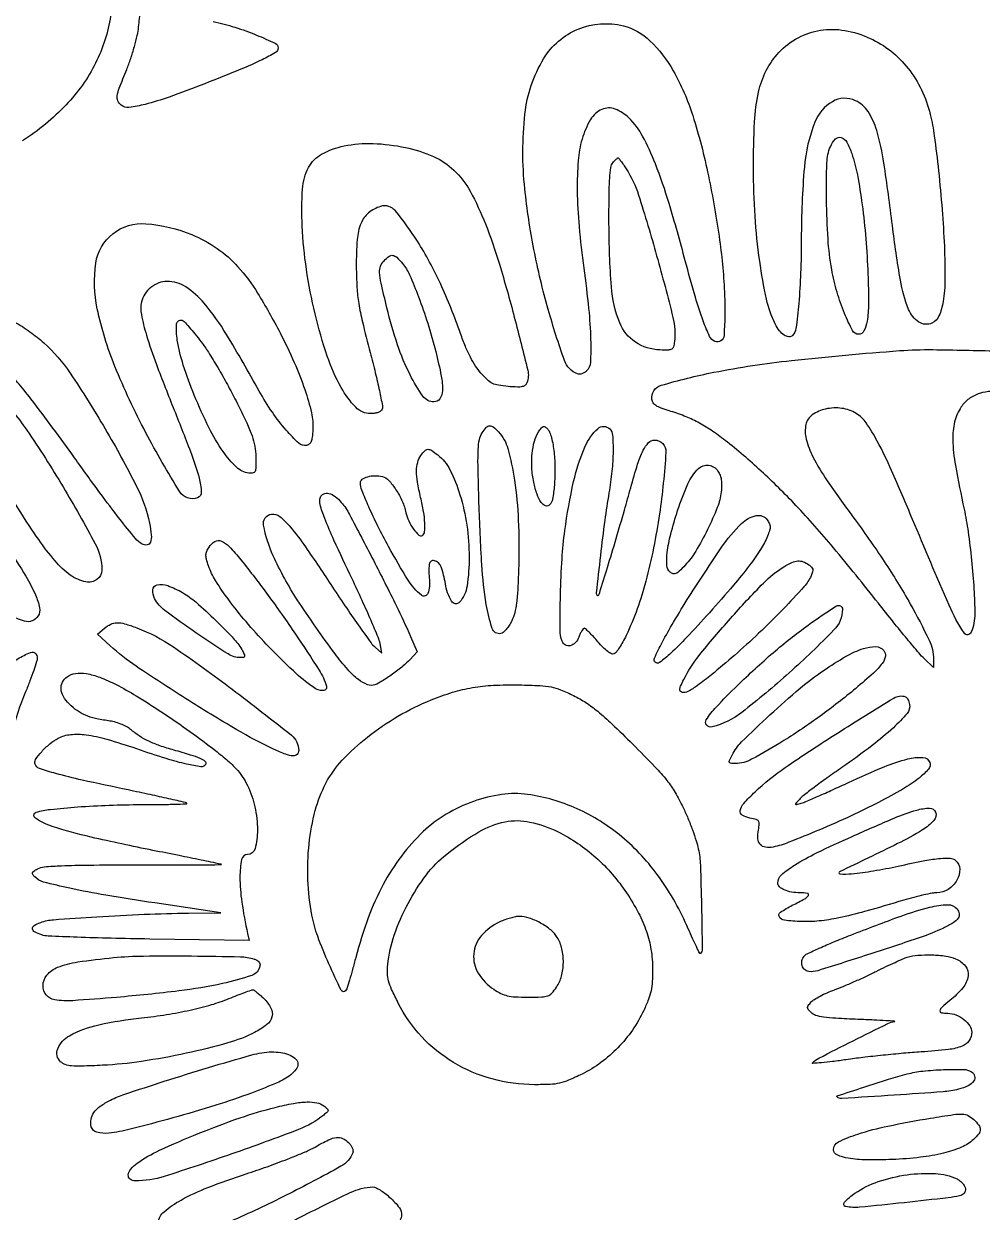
# Model space of a CAD drawing. Header units: inches. Extents: x 164 to 6104, y 4585 to 8790.
# Drawn here: x 5603.02 to 5626.42, y 5372.62 to 5401.63 of the extents above; entities that cross this region are included whole.
import ezdxf

# ---------------------------------------------------------------- set-up
doc = ezdxf.new("R2010")
doc.units = ezdxf.units.IN
doc.header["$LTSCALE"] = 50
doc.header["$MEASUREMENT"] = 0

# ---------------------------------------------------------------- blocks, each defined once
blk = doc.blocks.new('JACZ-COO-GE-001-CAR-LOGO-R00')
at = {"color": 8}
for points in [[(5100.53, 3636.12, -0.079092), (5095.46, 3620.14, -0.075157), (5085.39, 3605.89, -0.056851), (5070.63, 3593.66, -0.023257)], [(5135.47, 3634.27, -0.022055), (5142.86, 3632.3, -0.020643), (5150.22, 3629.66, -0.013066), (5156.54, 3626.89, -0.290768), (5157.57, 3625.27, -0.266397), (5156.67, 3623.71, -0.019199), (5152.11, 3621.27, -0.016121), (5144.82, 3618.01, -0.003915), (5132.57, 3613.12, -0.007034), (5120.44, 3608.57, -0.02361), (5112.33, 3606.09, -0.032738), (5106.8, 3605.06, -0.205766), (5104.1, 3605.85, -0.115491), (5103.02, 3607.29, -0.145111), (5102.8, 3608.94, -0.052434), (5103.52, 3611.6, -0.004826), (5106.04, 3617.95, 0.015782), (5107.41, 3621.64, 0.01254), (5108.66, 3625.71, 0.012731), (5109.63, 3629.54, 0.030794), (5110.1, 3632.42, -0.006678), (5110.74, 3638.1, -0.036631)], [(5067.88, 3532.04, -0.026934), (5073.1, 3528.74, -0.02864), (5077.83, 3524.96, -0.061611), (5086.82, 3514.61, -0.015545), (5098.71, 3495.7, -0.015318), (5109.39, 3476.13, -0.065776), (5113.78, 3463.63, -0.027137), (5114.4, 3459.59, -0.110101), (5114.1, 3457.13, -0.275573), (5112.98, 3456.21, -0.169079), (5111.26, 3456.52, -0.091722), (5108.99, 3458.43, -0.006224), (5103.69, 3465.02, -0.007574), (5096.92, 3473.95, -0.00339), (5088.27, 3485.88, 0.007841), (5073.47, 3505.91, 0.033965), (5063.74, 3517.02, 0.06116)], [(5065.57, 3455.38, -0.008042), (5071.69, 3445.56, -0.031152), (5074.99, 3439.2, -0.052452), (5076.4, 3434.83, -0.194113), (5075.9, 3432.04, -0.33615), (5071.22, 3430.26, -0.091595), (5063.7, 3434.07, -0.051792)], [(5400.31, 3508.41, 0.074919), (5396.2, 3507.73, 0.078532), (5392.63, 3505.92, 0.088432), (5389.97, 3503.15, 0.088424), (5387.73, 3498.08, 0.066736), (5387.09, 3492, 0.037752), (5388.01, 3483.24, 0.008301), (5390.96, 3468.38, -0.018419), (5392.32, 3460.72, -0.009409), (5393.49, 3451.02, -0.009395), (5394.31, 3441.13, -0.015928), (5394.57, 3432.83, -0.094127), (5393.37, 3426.53, -0.607223), (5390.92, 3426.27, -0.043965), (5385.84, 3435.69, -0.002732), (5373.42, 3464.88, 0.004573), (5366.25, 3481.57, 0.018501), (5361.41, 3491.53, 0.02944), (5357.62, 3497.75, 0.104518), (5354.23, 3500.94, 0.10412), (5349.34, 3502.67, 0.087414), (5343.84, 3502.44, 0.099122), (5339.31, 3500.45, 0.187968), (5337.14, 3497.19, 0.117908), (5337.23, 3492.24, 0.054452), (5339.52, 3486.19, 0.032814), (5344.38, 3478.02, 0.008829), (5353.15, 3465.73, -0.013223), (5363.79, 3450.53, -0.017427), (5372.63, 3436.11, -0.016148), (5379.07, 3423.82, -0.113028), (5380.57, 3417.26), (5380.57, 3414.5), (5377.46, 3417.44, -0.027817), (5375.62, 3419.39, -0.002888), (5371.57, 3424.22, -0.003582), (5366.83, 3430.04, -0.002859), (5361.79, 3436.38, 0.007489), (5346.48, 3455.28, 0.014943), (5333.72, 3469.68, 0.018011), (5321.9, 3481.36, 0.01983), (5309.64, 3491.77, 0.018183), (5304.85, 3495.25, 0.026349), (5300.37, 3497.93, 0.027288), (5295.75, 3500.05, 0.021732), (5290.57, 3501.85, -0.016085), (5287.84, 3502.76, -0.055735), (5286.17, 3503.6, -0.092103), (5285.21, 3504.51, -0.120934), (5284.76, 3505.63, -0.372736), (5287.88, 3510.51, -0.023343), (5305.83, 3514.94, -0.021987), (5332.19, 3518.96, -0.008465), (5369.07, 3522.3, -0.021746), (5380.26, 3522.64, -0.003434), (5402.25, 3522.19, -0.003942)], [(5067.39, 3416.53, -0.012371), (5071.63, 3418.94, -0.084979), (5073.9, 3419.7, -0.27146), (5075.07, 3419.24, -0.167526), (5075.57, 3417.79, -0.07519), (5075.38, 3416.51, -0.007438), (5074.41, 3413.54, -0.009249), (5073.13, 3410.02, -0.007212), (5071.61, 3406.24, 0.036168), (5066.83, 3391.97, 0.027491)], [(5116.76, 3225.69, -0.191744), (5118.75, 3229.39, -0.048147), (5124.51, 3233.35, -0.034161), (5133.6, 3237.6, -0.013168), (5146.73, 3242.28, 0.00681), (5153.84, 3244.71, 0.007077), (5160.79, 3247.31, 0.006852), (5166.73, 3249.73, 0.030362), (5170.11, 3251.4, -0.015986), (5174.67, 3253.83, -0.081771), (5177.41, 3254.65, -0.142222), (5179.5, 3254.33, -0.087901), (5181.55, 3252.9, -0.048159), (5182.26, 3252.03, -0.051869), (5182.78, 3251.07, -0.058061), (5183.03, 3250.15, -0.130748), (5182.95, 3249.44, -0.177373), (5178.93, 3244.83, -0.008264), (5160.33, 3235.01, -0.014415), (5141.28, 3226.04, -0.040195)]]:
    blk.add_lwpolyline(points, format="xyb", dxfattribs=at)
for points in [[(5275.01, 3632.79, -0.131855), (5284.08, 3627.73, -0.071006), (5291.98, 3617.52, -0.052492), (5298.63, 3602.25, -0.026043), (5303.96, 3581.78, -0.015311), (5307.76, 3559.84, -0.02533), (5309.46, 3541.12, -0.026466), (5309.27, 3527.44, -0.505165), (5306.19, 3525.47, -0.193136), (5304.38, 3527.15, -0.021942), (5302.17, 3532.42, -0.018007), (5299.52, 3540.47, -0.005426), (5296.08, 3552.88, 0.007614), (5290.57, 3572.41, 0.02123), (5285.92, 3585.86, 0.030113), (5281.55, 3595.27, 0.072592), (5276.97, 3601.41, 0.105769), (5272.22, 3604.49, 0.198935), (5267.72, 3604.36, 0.155692), (5263.84, 3600.89, 0.061198), (5260.96, 3594.23, 0.053578), (5259.63, 3586.93, 0.021524), (5259.33, 3576.78, 0.018645), (5259.95, 3564.48, 0.012214), (5261.54, 3550.38, -0.008442), (5263.2, 3536.6, -0.01891), (5263.89, 3526.07, -0.019149), (5263.8, 3518.33, -0.185774), (5262.5, 3515.38, -0.061263), (5261.78, 3514.82, -0.057829), (5260.94, 3514.44, -0.062215), (5260.1, 3514.28, -0.107628), (5259.41, 3514.39, -0.219765), (5254.98, 3518.93, -0.015518), (5249.47, 3536.25, -0.021336), (5244.6, 3556.66, -0.021447), (5241.5, 3577.38, -0.053719), (5241.53, 3602.79, -0.109219), (5247.9, 3621.61, -0.160166), (5259.63, 3631.67, -0.160942)], [(5359, 3628.54, -0.060907), (5366, 3624.24, -0.057516), (5371.91, 3618.3, -0.055827), (5376.45, 3611, -0.0513), (5379.43, 3602.67, -0.026633), (5380.8, 3595.41, -0.006762), (5382.24, 3583.5, -0.007069), (5383.47, 3570.25, -0.008641), (5384.23, 3557.83, -0.012331), (5384.44, 3546.55, -0.038552), (5383.82, 3538.99, -0.061666), (5382.4, 3534.11, -0.186441), (5380.02, 3531.67, -0.260499), (5375.56, 3532.04, -0.149627), (5372.07, 3536.34, -0.055016), (5369.26, 3546.27, -0.010484), (5366.56, 3564.88, 0.006088), (5363.67, 3586.11, 0.034903), (5361.23, 3597.2, 0.072405), (5358.27, 3603.62, 0.138781), (5354.03, 3607.33, 0.247951), (5346.15, 3606.99, 0.168215), (5340.18, 3600.02, 0.072709), (5336.6, 3584.71, 0.021057), (5335.56, 3560.4, -0.00925), (5335.34, 3548.71, -0.01331), (5334.68, 3538.37, -0.009099), (5333.75, 3529.88, -0.166068), (5332.57, 3527.47, -0.219298), (5331.3, 3527.01, -0.127938), (5329.74, 3527.55, -0.083888), (5328.11, 3529.08, -0.048328), (5326.69, 3531.39, -0.05967), (5323.73, 3539.82, -0.019759), (5321.41, 3552.75, -0.018492), (5319.85, 3568.07, -0.015505), (5319.31, 3584.38, -0.012462), (5319.66, 3600.09, -0.042108), (5321.01, 3610.26, -0.063655), (5323.63, 3617.59, -0.071329), (5327.93, 3623.71, -0.079745), (5334.45, 3628.74, -0.086066), (5342.04, 3631.3, -0.081937), (5350.36, 3631.22, -0.064202)], [(5352.75, 3589.32, -0.033372), (5354.63, 3582.06, -0.013486), (5356.27, 3571.95, -0.012663), (5357.52, 3560.37, -0.011523), (5358.23, 3548.38, -0.008679), (5358.43, 3538.21, -0.039051), (5357.97, 3532.28, -0.082116), (5356.89, 3529, -0.279087), (5355.04, 3527.88, -0.277937), (5352.99, 3529.11, -0.023575), (5350.27, 3534.92, -0.028101), (5347.73, 3542.18, -0.025844), (5345.94, 3549.88, -0.027344), (5344.66, 3560.34, -0.013911), (5344.14, 3573.59, -0.010725), (5344.27, 3586.19, -0.091905), (5345.47, 3591.68, -0.089774), (5347.18, 3594.3, -0.289614), (5349.1, 3594.8, -0.190119), (5351.05, 3593.2, -0.046466)], [(5200.85, 3591.41, -0.050809), (5210.43, 3588.34, -0.087822), (5217.37, 3583.72, -0.077091), (5222.88, 3576.54, -0.03168), (5228.09, 3565.4, -0.019996), (5232.85, 3551.67, -0.009561), (5237.92, 3533.71, -0.004227), (5242.49, 3515.64, -0.15251), (5242.22, 3511.4, -0.126731), (5241.59, 3510.52, -0.125517), (5240.61, 3510.05, -0.060267), (5238.96, 3509.91, -0.010665), (5235.85, 3510.1, -0.019887), (5232.51, 3510.52, -0.073616), (5230.49, 3511.16, -0.07562), (5228.78, 3512.35, -0.021718), (5226.52, 3514.68, -0.038196), (5224.71, 3517.07, -0.024419), (5222.97, 3520.08, -0.021036), (5221.28, 3523.73, -0.013631), (5219.62, 3528.09, 0.023386), (5212.75, 3545.11, 0.032775), (5204.95, 3559.53, 0.033133), (5197.47, 3569.85, 0.302443), (5192.41, 3571.35, 0.099192), (5188.31, 3569.13, 0.124091), (5185.76, 3565.65, 0.077329), (5184.46, 3560.07, 0.020414), (5184.15, 3550.88, 0.012561), (5184.37, 3543.84, 0.025939), (5184.97, 3538.37, 0.019593), (5186.24, 3532.11, 0.004528), (5188.88, 3521.67, -0.00491), (5190.62, 3514.77, -0.007345), (5192, 3508.71, -0.003556), (5193.05, 3503.56, -0.141007), (5192.95, 3502.42, -0.133995), (5192.48, 3501.78, -0.074084), (5191.63, 3501.29, -0.058378), (5190.46, 3500.98, -0.03565), (5189.04, 3500.88, -0.204032), (5183.98, 3503.03, -0.06445), (5179, 3509.77, -0.045943), (5174.29, 3520.41, -0.02177), (5170.13, 3534.82, -0.022725), (5167.19, 3549.96, -0.025501), (5165.77, 3564.72, -0.02612), (5165.86, 3577.29, -0.106437), (5167.9, 3584.61, -0.14834), (5172.37, 3589.14, -0.073737), (5180.02, 3591.94, -0.060168), (5189.87, 3592.76, -0.042986)], [(5275.98, 3584.13, -0.067906), (5280.2, 3575.22, -0.008395), (5286.35, 3554.59, -0.007285), (5291.89, 3533.6, -0.089903), (5292.42, 3525.38, -0.038213), (5292.07, 3523.6, -0.197678), (5291.47, 3522.82, -0.126878), (5290.33, 3522.51, -0.012485), (5287.46, 3522.53, -0.139509), (5279.16, 3525.19, -0.151186), (5273.8, 3531.76, -0.077755), (5270.95, 3544.02, -0.017545), (5270.13, 3565.47, -0.003157), (5270.16, 3575.13, -0.013421), (5270.37, 3580.9, -0.018278), (5270.74, 3584.62, -0.139564), (5271.44, 3586.22, -0.0121), (5271.99, 3586.85, -0.017118), (5272.52, 3587.39, -0.013279), (5272.97, 3587.8, -0.17935), (5273.18, 3587.88, -0.231523), (5273.39, 3587.77, -0.004549), (5274.15, 3586.78, -0.009901), (5275.02, 3585.57, -0.006359)], [(5128.19, 3561.76, -0.05244), (5136.79, 3557.07, -0.058698), (5143.87, 3550.85, -0.045544), (5150.58, 3541.86, -0.017835), (5158.2, 3528.38, -0.015659), (5163.04, 3518.29, -0.022378), (5166.65, 3509.04, -0.025264), (5168.89, 3501.14, -0.071179), (5169.36, 3495.43, -0.01533), (5169.13, 3492.85, -0.06527), (5168.75, 3491.35, -0.12068), (5168.14, 3490.49, -0.131198), (5167.21, 3490.04, -0.237016), (5164.61, 3490.78, -0.028203), (5160.3, 3495.22, -0.029534), (5155.59, 3501.33, -0.022353), (5151.15, 3508.53, 0.0087), (5139.98, 3527.82, 0.03918), (5132.41, 3538.41, 0.073572), (5126.1, 3543.99, 0.145504), (5119.75, 3545.88, 0.095245), (5116.97, 3545.34, 0.074301), (5114.3, 3543.78, 0.074347), (5112.2, 3541.52, 0.095605), (5111.08, 3538.91, 0.102367), (5111.02, 3534.56, 0.025408), (5112.75, 3527.61, 0.017242), (5116.17, 3517.54, 0.004828), (5122.22, 3502.04, -0.004498), (5128.08, 3487.06, -0.025937), (5130.69, 3478.96, -0.053413), (5131.42, 3474.23, -0.323348), (5130.14, 3472.27, -0.360039), (5124.09, 3474.3, -0.016843), (5112.56, 3494.39, -0.025379), (5102.02, 3516.96, -0.045054), (5096.04, 3536.58, -0.086679), (5095.53, 3552.04, -0.193968), (5101.3, 3562.05, -0.1868), (5112.6, 3565.49, -0.080239)], [(5199.86, 3551.94, -0.070417), (5202.27, 3548.09, -0.014333), (5205.34, 3540.63, -0.014726), (5208.44, 3531.61, -0.012811), (5211.17, 3522, -0.013145), (5213.07, 3513.67, -0.058393), (5213.48, 3508.67, -0.140941), (5212.59, 3505.95, -0.248872), (5210.57, 3504.88, -0.242161), (5206.83, 3506.8, -0.039194), (5202.47, 3514.04, -0.034823), (5198.2, 3524.31, -0.02151), (5194.56, 3536.88, -0.004187), (5192.6, 3545.24, -0.040313), (5192.09, 3548.85, -0.103221), (5192.41, 3551.06, -0.109066), (5193.59, 3552.9, -0.040492), (5195.36, 3554.4, -0.196239), (5196.62, 3554.71, -0.15733), (5197.9, 3554.07, -0.02388)], [(5131.35, 3525.32, -0.021405), (5133.83, 3521.75, -0.007976), (5137.02, 3516.54, -0.007886), (5140.32, 3510.74, -0.009455), (5143.23, 3505.18, -0.00538), (5146.88, 3497.69, -0.025595), (5148.7, 3493.28, -0.041971), (5149.6, 3489.85, -0.037887), (5149.95, 3486.18, -0.006761), (5149.98, 3482.48, -0.099388), (5149.71, 3481.21, -0.259025), (5149.03, 3480.69, -0.06664), (5147.6, 3480.66, -0.164419), (5143.46, 3482.59, -0.048999), (5138.86, 3487.96, -0.037555), (5134, 3496.14, -0.018494), (5129.01, 3507.18, -0.019258), (5125.29, 3517.41, -0.037102), (5123.25, 3525.89, -0.060421), (5123.03, 3531.41, -0.481939), (5124.86, 3532.64, -0.128184), (5125.56, 3532.2, -0.007489), (5127.26, 3530.33, -0.010948), (5129.24, 3528, -0.007815)], [(5061.57, 3508.07, -0.041304), (5072.04, 3495.25, -0.01615), (5084.37, 3475.98, -0.012011), (5095.31, 3456.58, -0.121784), (5097.56, 3447.66, -0.244114), (5095.92, 3444.47, -0.205658), (5092.15, 3443.66, -0.108435), (5086.81, 3445.98, -0.062067), (5081.65, 3450.79, -0.021802), (5076.09, 3458.05, -0.01132), (5069.76, 3467.56, -0.011139), (5063.6, 3477.78, -0.014923), (5058.5, 3487.34, -0.006113), (5055.25, 3494.1, -0.027527), (5053.62, 3498.17, -0.04373), (5052.83, 3501.4, -0.037767), (5052.57, 3504.89, -0.028789), (5052.77, 3508.38, -0.07146), (5053.42, 3510.86, -0.11486), (5054.5, 3512.34, -0.180132), (5055.95, 3512.88, -0.168558), (5056.54, 3512.68, -0.00996), (5058.01, 3511.47, -0.014122), (5059.72, 3509.91, -0.009879)], [(5232.56, 3494.66, -0.121916), (5235.72, 3488.97, -0.028918), (5237.97, 3478.26, -0.026451), (5239.28, 3464.67, -0.017958), (5239.4, 3449.13, -0.004869), (5239.1, 3441.27, -0.019495), (5238.68, 3436.47, -0.031808), (5238.04, 3433.12, -0.050332), (5237.02, 3430.38, -0.029835), (5236.15, 3428.82, -0.034219), (5235.12, 3427.46, -0.036559), (5234.11, 3426.44, -0.133645), (5233.3, 3426.05, -0.373931), (5230.42, 3427.75, -0.039395), (5228.38, 3435.96, -0.026163), (5226.86, 3449.45, -0.007412), (5225.9, 3470.56, -0.002154), (5225.58, 3482.86, -0.016349), (5225.64, 3488.65, -0.035472), (5226.04, 3492.08, -0.098989), (5226.94, 3494.31, -0.038316), (5228.37, 3496.18, -0.196364), (5229.52, 3496.73, -0.188074), (5230.77, 3496.33, -0.0348)], [(5251.44, 3487.72, -0.022488), (5251.74, 3482.09, -0.023333), (5251.54, 3476.52, -0.020517), (5250.94, 3471.8, -0.15604), (5249.93, 3469.84, -0.293828), (5248.52, 3469.53, -0.15197), (5247.04, 3470.68, -0.071924), (5245.64, 3473.47, -0.029482), (5244.53, 3477.57, -0.036541), (5243.89, 3482.43, -0.038617), (5243.98, 3487.24, -0.04187), (5244.75, 3491.5, -0.079381), (5246.17, 3494.68, -0.018874), (5247.14, 3496.04, -0.159044), (5247.76, 3496.46, -0.228724), (5248.38, 3496.36, -0.042614), (5249.29, 3495.59, -0.10627), (5249.93, 3494.6, -0.023738), (5250.55, 3492.68, -0.023178), (5251.08, 3490.31, -0.018803)], [(5270.37, 3495.68, -0.180817), (5271.36, 3493.52, -0.020487), (5271.51, 3488.05, -0.022727), (5271.13, 3481.3, -0.016695), (5270.11, 3473.88, 0.009452), (5268.7, 3464.62, 0.004482), (5267.22, 3452.64, 0.000735), (5265.78, 3439.94, 0.227946), (5266.11, 3439, 0.297468), (5266.3, 3438.96, 0.122216), (5266.53, 3439.12, 0.067928), (5266.77, 3439.48, 0.033791), (5266.96, 3439.99, 0.002904), (5269.61, 3448.52, 0.001898), (5272.58, 3458.39, 0.001908), (5275.38, 3468.01, 0.003763), (5277.52, 3475.68, -0.009916), (5279.86, 3483.68, -0.039996), (5281.77, 3488.4, -0.074397), (5283.61, 3491.01, -0.205126), (5285.64, 3491.88, -0.432849), (5289.49, 3487.78, -0.020335), (5287.3, 3466.76, -0.027641), (5282.66, 3443.84, -0.046819), (5275.97, 3425.44, -0.015509), (5274.82, 3423.2, -0.019949), (5273.62, 3421.22, -0.01815), (5272.52, 3419.67, -0.137806), (5271.8, 3419.14, -0.210955), (5270.96, 3419.18, -0.04551), (5269.68, 3419.97, -0.036033), (5268.14, 3421.32, -0.018086), (5266.39, 3423.23, 0.008153), (5264.81, 3425.01, 0.012134), (5263.37, 3426.51, 0.007258), (5262.13, 3427.71, 0.190599), (5261.71, 3427.88, 0.232714), (5261.37, 3427.71, 0.026803), (5260.88, 3427, 0.02785), (5260.36, 3426.03, 0.019187), (5259.88, 3424.88, -0.097258), (5258.67, 3422.93, -0.145556), (5256.95, 3421.92, -0.193155), (5255.31, 3422.14, -0.17296), (5254.18, 3423.46, -0.092576), (5253.47, 3427.32, -0.005498), (5253.63, 3439.24, -0.009156), (5254.16, 3451.49, -0.018585), (5255.11, 3461.09, -0.020836), (5258.1, 3477.77, -0.049134), (5262.04, 3489.76, -0.101241), (5266.29, 3495.75, -0.404379)], [(5211.87, 3486.85, -0.110176), (5216.01, 3481.79, -0.041838), (5219.43, 3473.27, -0.038425), (5221.76, 3462.93, -0.035608), (5222.55, 3452.1, -0.036916), (5221.84, 3442.22, -0.14642), (5219.3, 3436.77, -0.514501), (5216.53, 3437.07, -0.089498), (5214.46, 3443, 0.045169), (5213.01, 3448.77, 0.251089), (5210.73, 3450.85, 0.457022), (5208.98, 3449.63, 0.05752), (5209.03, 3444.39, -0.117923), (5208.51, 3439.74, -0.516796), (5206.29, 3439.12, -0.083451), (5201.82, 3444.21, -0.01331), (5195.1, 3455.7, -0.009889), (5191.51, 3462.55, -0.011849), (5188.42, 3469.15, -0.009497), (5186.05, 3474.81, -0.094577), (5185.57, 3477.33, -0.244678), (5186.2, 3478.53, -0.08288), (5188.03, 3479.41, -0.067058), (5190.51, 3479.77, -0.064653), (5193.03, 3479.48, -0.147323), (5195.2, 3478.18, -0.040717), (5197.66, 3475.01, -0.04032), (5199.79, 3471.07, -0.052667), (5201.04, 3467.18, 0.059912), (5201.98, 3464.38, 0.04551), (5203.64, 3461.59, 0.047186), (5205.43, 3459.55, 0.339492), (5206.65, 3459.43, 0.235149), (5207.4, 3460.64, 0.034942), (5207.47, 3463.6, 0.030932), (5207.04, 3467.57, 0.016735), (5206.05, 3472.38, -0.016826), (5204.98, 3477.58, -0.043778), (5204.66, 3481.39, -0.062009), (5205.04, 3484.3, -0.08972), (5206.13, 3486.66, -0.038676), (5207.45, 3488.27, -0.195073), (5208.5, 3488.74, -0.154451), (5209.73, 3488.4, -0.022028)], [(5307.17, 3481.36, -0.054157), (5307.9, 3479.93, -0.051393), (5308.32, 3478.36, -0.043607), (5308.45, 3476.51, -0.024045), (5308.31, 3474.25, -0.066212), (5306.99, 3468.98, -0.019938), (5303.65, 3461.42, -0.020398), (5299.65, 3454.05, -0.054582), (5296.05, 3449.29, -0.012146), (5294.05, 3447.27, -0.084455), (5292.91, 3446.49, -0.180291), (5291.98, 3446.43, -0.102427), (5290.97, 3446.96, -0.208151), (5289.84, 3449.2, -0.044209), (5289.97, 3453.67, -0.033488), (5291.14, 3459.87, -0.014427), (5293.49, 3467.95, -0.028127), (5296.96, 3476.97, -0.093289), (5300.59, 3482.17, -0.229566), (5304.03, 3483.32, -0.219222)], [(5179.06, 3470.7, -0.053648), (5181.83, 3466.59, -0.002268), (5189.95, 3451.01, -0.004242), (5197.75, 3435.58, -0.013502), (5202.58, 3425.09), (5204.85, 3419.8), (5202.46, 3417.23, -0.035035), (5200.03, 3414.96, -0.01478), (5196.48, 3412.25, -0.013918), (5192.88, 3409.82, -0.054919), (5190.48, 3408.64, -0.181685), (5187.94, 3408.67, -0.072106), (5184.86, 3410.42, -0.047956), (5181.22, 3413.85, -0.019387), (5176.92, 3419.15, -0.016614), (5164.07, 3437.59, -0.037273), (5155.88, 3452.54, -0.059385), (5152.59, 3462.88, -0.428404), (5155.31, 3466.7, -0.209929), (5158.1, 3465.92, -0.047104), (5161.69, 3462.36, -0.023944), (5166.87, 3455.52, -0.004025), (5176.05, 3441.88, 0.003412), (5180.9, 3434.65, 0.00471), (5185.36, 3428.23, 0.003023), (5189.18, 3422.9, 0.056678), (5190.57, 3421.38), (5192.88, 3419.38), (5192.24, 3422.68, 0.050957), (5191.6, 3424.8, 0.003568), (5189.17, 3430.51, 0.005027), (5186.16, 3437.28, 0.003763), (5182.71, 3444.68, -0.003021), (5176.56, 3457.82, -0.015472), (5173.41, 3465.23, -0.024154), (5171.83, 3469.97, -0.161333), (5171.95, 3472.42, -0.201258), (5173.06, 3473.58, -0.163069), (5174.8, 3473.74, -0.103295), (5176.94, 3472.72, -0.055796)], [(5323.96, 3464.73, -0.04265), (5324.71, 3463.43, -0.105401), (5324.96, 3462.37, -0.083801), (5324.78, 3461.15, -0.020458), (5324.08, 3459.24, -0.042452), (5321.7, 3454.68, -0.020831), (5317.97, 3449.31, -0.014874), (5312.47, 3442.48, -0.005449), (5304.3, 3433.16, -0.005789), (5296.52, 3424.67, -0.019488), (5291.16, 3419.38, -0.02243), (5287.34, 3416.19, -0.375063), (5285.82, 3416.3, -0.316408), (5285.58, 3417.66, -0.009667), (5288.25, 3423.05, -0.014405), (5292.09, 3429.94, -0.006677), (5297.44, 3438.68, -0.009233), (5308.31, 3455.2, -0.048555), (5315.27, 3463.51, -0.138728), (5320.17, 3466.19, -0.305186)], [(5144.9, 3451.13, -0.011097), (5154.15, 3439.06, -0.009171), (5163.48, 3425.82, -0.006855), (5171.48, 3413.66, -0.068269), (5174.02, 3408.13, -0.515297), (5172.88, 3406.65, -0.144493), (5169.56, 3407.77, -0.03682), (5162.75, 3413.33, -0.011984), (5153.54, 3422.48, -0.013956), (5146.63, 3430.11, -0.018062), (5140.75, 3437.49, -0.019767), (5136.27, 3444.08, -0.056429), (5133.89, 3449.08, -0.016783), (5133.17, 3451.4, -0.072805), (5133, 3452.83, -0.096472), (5133.27, 3454.05, -0.042349), (5134.06, 3455.5, -0.120394), (5136.07, 3457.38, -0.22744), (5138.24, 3457.52, -0.108189), (5140.94, 3455.68, -0.020088)], [(5338.09, 3449.49, -0.045672), (5339.03, 3448.66, -0.137756), (5339.43, 3447.91, -0.125144), (5339.39, 3447.01, -0.03472), (5338.9, 3445.69, -0.077084), (5336.46, 3441.99, -0.008088), (5329.35, 3434.38, -0.010564), (5321.05, 3426.14, -0.01216), (5312.79, 3418.64, -0.004435), (5305.01, 3412.05, -0.019332), (5300.23, 3408.37, -0.029374), (5296.98, 3406.34, -0.179737), (5295.06, 3406.06, -0.15259), (5294.4, 3406.43, -0.220688), (5294.19, 3407.05, -0.076752), (5294.5, 3408.17, -0.009821), (5295.56, 3410.42, -0.054212), (5300.78, 3418.56, -0.012175), (5311.43, 3431.17, -0.011683), (5322.65, 3443.21, -0.062652), (5329.65, 3448.78, -0.029204), (5332.37, 3450.23, -0.087072), (5334.4, 3450.77, -0.111737), (5336.19, 3450.51, -0.067488)], [(5125.07, 3439.98, -0.049468), (5129.66, 3436.69, -0.012856), (5136.33, 3430.52, -0.011908), (5142.64, 3424.07, -0.066016), (5145.45, 3420.13, -0.017283), (5146.07, 3418.85, -0.176835), (5146.11, 3418.27, -0.286464), (5145.76, 3417.96, -0.043244), (5144.8, 3417.88, -0.142116), (5140.52, 3419.12, -0.009131), (5129.56, 3426.35, -0.010478), (5118.99, 3433.93, -0.109506), (5115.53, 3437.95, -0.145307), (5114.91, 3440.98, -0.330254), (5116.37, 3442.63, -0.142008), (5119.99, 3442.36, -0.042006)], [(5349.57, 3434.33, -0.196945), (5346.68, 3427.28, -0.014814), (5331.44, 3412.7, -0.018858), (5315.34, 3399.24, -0.103465), (5305.2, 3394.32, -0.284272), (5303.38, 3394.9, -0.325461), (5303.23, 3396.69, -0.052576), (5306.58, 3401.04, -0.009316), (5313.81, 3408.38, -0.015808), (5326.01, 3419.56, -0.020667), (5337.87, 3428.94, -0.01843), (5347.57, 3435.45, -0.587551)], [(5109.44, 3428.02, -0.058799), (5121.96, 3421.49, -0.012516), (5141.94, 3407.13, -0.006456), (5162.06, 3391.48, -0.228051), (5164.57, 3386.27, -0.20237), (5164, 3384.93, -0.210487), (5162.66, 3384.43, -0.079063), (5160.16, 3384.98, -0.016091), (5155.99, 3386.77, -0.023369), (5143.46, 3393.36, -0.008137), (5126.04, 3403.98, -0.007424), (5109.29, 3414.92, -0.036468), (5100.42, 3421.9), (5096.07, 3425.86), (5098.43, 3427.87, -0.06512), (5100.59, 3429.27, -0.108226), (5102.7, 3429.76, -0.075172), (5105.34, 3429.4, -0.01919)], [(5363.63, 3420.3, -0.22101), (5364.16, 3418.32, -0.115566), (5363.12, 3415.93, -0.050117), (5360.12, 3412.63, -0.009898), (5354.07, 3407.39, -0.016224), (5341.96, 3397.97, -0.017738), (5329.61, 3389.65, -0.015038), (5318.67, 3383.28, -0.124987), (5313.15, 3381.88, -0.01857), (5311.5, 3381.94, -0.286549), (5311.07, 3382.26, -0.207048), (5311.08, 3382.88, -0.010209), (5312, 3384.75, -0.079219), (5315.27, 3389.19, -0.007794), (5324.91, 3398.38, -0.010645), (5335.14, 3407.43, -0.026731), (5343.06, 3413.46, -0.018073), (5350.83, 3418.34, -0.050856), (5356.67, 3420.96, -0.084913), (5360.91, 3421.61, -0.218475)], [(5102.44, 3408.7, -0.020692), (5109.3, 3404.87, -0.008838), (5118.17, 3399.2, -0.008625), (5127.57, 3392.72, -0.010114), (5136.24, 3386.25, -0.011662), (5140.48, 3382.79, -0.03054), (5143.31, 3380.05, -0.038765), (5145.37, 3377.42, -0.032702), (5147.13, 3374.34, -0.06036), (5149.64, 3367.11, -0.053394), (5150.5, 3359.17, -0.063297), (5149.7, 3352.86, -0.342088), (5147.14, 3350.88, 0.359776), (5145.13, 3349.22, 0.047366), (5144.57, 3343.29, 0.036109), (5145.19, 3334.72, 0.018112), (5147.14, 3324.03), (5147.66, 3321.68), (5113.86, 3322.14, -0.002475), (5100.7, 3322.39, -0.003636), (5089.13, 3322.75, -0.001743), (5079.31, 3323.16, -0.066208), (5077.13, 3323.55, -0.042352), (5074.7, 3324.56, -0.257326), (5073.97, 3325.66, -0.287632), (5074.53, 3326.76, -0.049214), (5076.77, 3327.81, -0.065857), (5081.13, 3328.72, -0.003202), (5095.92, 3329.74, -0.005691), (5112.01, 3330.56, -0.00695), (5127.07, 3330.95), (5138.07, 3331.08), (5115.57, 3334.42, -0.004872), (5098.93, 3337.05, -0.011729), (5086.69, 3339.4, -0.010775), (5077.76, 3341.54, -0.132969), (5074.75, 3343.27, -0.049053), (5074.08, 3344.09, -0.234165), (5074, 3344.67, -0.160547), (5074.43, 3345.23, -0.021422), (5075.7, 3346.03, -0.109344), (5077.98, 3346.73, -0.010226), (5083.86, 3347.1, -0.008438), (5092.9, 3347.31, -0.001915), (5108.25, 3347.37, 0.000501), (5119.81, 3347.38, 0.000843), (5129.51, 3347.41, 0.000043), (5138.22, 3347.45, 0.682684), (5138.25, 3347.52, 0.135148), (5138.08, 3347.61, 0.000051), (5131.33, 3348.99, 0.000809), (5123.84, 3350.52, 0.000491), (5114.96, 3352.31, -0.006408), (5093.9, 3356.81, -0.023084), (5080.66, 3360.46, -0.06881), (5074.97, 3363.23, -0.630806), (5075.26, 3365.27, -0.048619), (5080.05, 3366.25, -0.008282), (5089.33, 3367.08, -0.009144), (5100.1, 3367.67, -0.008911), (5110.99, 3367.87, 0.00272), (5117.06, 3367.91, 0.004741), (5122.09, 3368.01, 0.001278), (5126.37, 3368.15, 0.655428), (5126.44, 3368.34, 0.140944), (5126.01, 3368.58, 0.000531), (5120.4, 3369.86, 0.002692), (5114.02, 3371.27, 0.001682), (5106.53, 3372.86, -0.002782), (5090.87, 3376.22, -0.013066), (5081.94, 3378.43, -0.015669), (5076.32, 3380.17, -0.221687), (5074.85, 3381.6, -0.243643), (5075.03, 3383.19, -0.034853), (5077.11, 3385.88, -0.037815), (5079.89, 3388.55, -0.05237), (5082.77, 3390.47, -0.096557), (5086.98, 3391.72, -0.057233), (5092.22, 3391.62, -0.037792), (5099.26, 3390.14, -0.012469), (5109.32, 3386.93, 0.007223), (5119.37, 3383.62, 0.021226), (5126.41, 3381.73, 0.023948), (5131.3, 3380.88, 0.293226), (5132.94, 3381.67, 0.389502), (5132.77, 3382.54, 0.05676), (5131.06, 3383.54, 0.028806), (5127.79, 3384.74, 0.006443), (5122.08, 3386.41, -0.01575), (5117.34, 3387.89, -0.027869), (5113.55, 3389.44, -0.0318), (5110.33, 3391.24, -0.030732), (5107.32, 3393.46, 0.052112), (5105.9, 3394.41, 0.028638), (5103.99, 3395.28, 0.027639), (5101.88, 3395.98, 0.032387), (5099.82, 3396.39, -0.022889), (5095.37, 3397.19, -0.045359), (5091.97, 3398.3, -0.052218), (5089.14, 3399.88, -0.042843), (5086.49, 3402.11, -0.062653), (5084.48, 3404.7, -0.116165), (5083.69, 3407.23, -0.141531), (5084.17, 3409.5, -0.114517), (5085.82, 3411.39, -0.126183), (5088.62, 3412.49, -0.070842), (5092.29, 3412.42, -0.052057), (5096.87, 3411.18, -0.025016)], [(5258.09, 3404.95, -0.030829), (5262.25, 3402.58, -0.026824), (5266.29, 3399.61, -0.018427), (5271.15, 3395.31, -0.005594), (5278.19, 3388.45, -0.004972), (5285.76, 3380.76, -0.023868), (5289.82, 3376.13, -0.035523), (5292.61, 3372.05, -0.021617), (5295.35, 3366.88, -0.012229), (5296.98, 3363.22, -0.010186), (5298.54, 3359.26, -0.01032), (5299.81, 3355.57, -0.027341), (5300.52, 3352.88, -0.041596), (5301.21, 3347.22, -0.004125), (5301.6, 3333.56, -0.001284), (5301.86, 3318.73, -0.202899), (5301.25, 3317.23, -0.510832), (5301.04, 3317.26, -0.002571), (5299.9, 3319.55, -0.00773), (5298.6, 3322.3, -0.004508), (5297.12, 3325.63, 0.05291), (5287.26, 3343.12, 0.063922), (5274.46, 3356.94, 0.067832), (5259.3, 3366.46, 0.07219), (5242.45, 3371.33, 0.06968), (5233.61, 3371.31, 0.050271), (5224.02, 3368.94, 0.048767), (5214.77, 3364.59, 0.054876), (5206.94, 3358.68, 0.041722), (5199.48, 3350.36, 0.038824), (5193.3, 3340.73, 0.035174), (5188.21, 3329.37, 0.024057), (5183.98, 3315.88, -0.004261), (5182.87, 3311.79, -0.0062), (5181.82, 3308.21, -0.003311), (5180.88, 3305.21, -0.100549), (5180.5, 3304.52, -0.538424), (5179.02, 3304.71, -0.008807), (5174.83, 3313.69, -0.016707), (5171.02, 3323.08, -0.041535), (5169.05, 3330.22, -0.037057), (5167.69, 3342.29, -0.036064), (5168.1, 3354.54, -0.037935), (5170.19, 3365.89, -0.057749), (5173.83, 3375.2, -0.066233), (5179.38, 3382.97, -0.037254), (5187.93, 3390.82, -0.035038), (5198.34, 3397.93, -0.035654), (5209.59, 3403.47, -0.022262), (5216.94, 3406.08, -0.031953), (5223.67, 3407.68, -0.030125), (5230.85, 3408.47, -0.017028), (5239.59, 3408.6, -0.00673), (5246.67, 3408.37, -0.037203), (5250.45, 3407.91, -0.048775), (5253.66, 3406.94, -0.016771)], [(5372.4, 3401.94, -0.215404), (5371.54, 3398.91, -0.029424), (5366.89, 3394.04, -0.025149), (5359.66, 3387.96, -0.010573), (5349.37, 3380.49, 0.003833), (5344.39, 3376.98, 0.005015), (5339.9, 3373.69, 0.003741), (5336.19, 3370.87, 0.046222), (5334.9, 3369.66, 0.004128), (5333.67, 3368.26, 0.305849), (5333.64, 3367.98, 0.355126), (5333.88, 3367.87, 0.004827), (5335.57, 3368.35, 0.029216), (5337.16, 3368.93, 0.002297), (5341.3, 3370.73, 0.003119), (5346.22, 3372.93, 0.002382), (5351.57, 3375.39, -0.010483), (5363.78, 3380.78, -0.038447), (5371.81, 3383.42, -0.0718), (5376.89, 3383.92, -0.298014), (5379.28, 3382.2, -0.27881), (5378.88, 3379.98, -0.046972), (5375.61, 3376.9, -0.033324), (5370.07, 3373.15, -0.012506), (5361.84, 3368.62, -0.011778), (5352.5, 3364.04, -0.007785), (5341.56, 3359.21, -0.006544), (5331.34, 3355.05, -0.041581), (5325.98, 3353.44, -0.086161), (5323.37, 3353.35, -0.183112), (5321.62, 3354.3, -0.161349), (5320.81, 3356.28, -0.064103), (5320.98, 3359.25, 0.02204), (5321.28, 3361.35, 0.180885), (5321.03, 3362.26, 0.173487), (5320.24, 3362.82, 0.019937), (5318.09, 3363.31, -0.090855), (5315.46, 3364.32, -0.313319), (5314.76, 3365.9, -0.137506), (5315.96, 3368.28, -0.019622), (5319.82, 3372.21, -0.037898), (5330.04, 3380.45, -0.00955), (5347.9, 3392.23, -0.003747), (5366.99, 3404.12, -0.220235), (5370.96, 3404.59, -0.137333), (5371.41, 3404.29, -0.052151), (5371.84, 3403.66, -0.046623), (5372.19, 3402.84, -0.041799)], [(5381.23, 3365.33, -0.285674), (5380.68, 3362.49, -0.067109), (5376.78, 3359.27, -0.025001), (5368.34, 3354.59, -0.002806), (5348.57, 3345.03, 0.772444), (5348.71, 3344.3, 0.040498), (5352.69, 3344.36, 0.01751), (5360.12, 3345.34, 0.011584), (5368.57, 3346.96, -0.004917), (5377.64, 3348.82, -0.023535), (5382.87, 3349.59, -0.041367), (5386.17, 3349.64, -0.157789), (5388.06, 3348.89, -0.219034), (5389.47, 3345.95, -0.135237), (5388.49, 3342.18, -0.11631), (5385.53, 3339.03, -0.147432), (5381.73, 3337.88, 0.045877), (5380.09, 3337.73, 0.009086), (5377.2, 3337.14, 0.009553), (5373.85, 3336.32, 0.008754), (5370.43, 3335.36, -0.004996), (5357.11, 3331.48, -0.016903), (5348.31, 3329.34, -0.0254), (5341.62, 3328.29, -0.035432), (5335.57, 3328.09, -0.018703), (5329.82, 3328.53, -0.242578), (5328.09, 3329.68, -0.389615), (5328.47, 3331.26, -0.030954), (5332.51, 3333.62, 0.008406), (5336.75, 3335.85, 0.127186), (5337.96, 3336.98, 0.536049), (5337.65, 3337.67, 0.041663), (5335.2, 3337.88, -0.040568), (5332.24, 3338.12, -0.062862), (5329.78, 3338.85, -0.0844), (5328.13, 3339.93, -0.208101), (5327.57, 3341.23, -0.215138), (5328.8, 3343.96, -0.040953), (5333.28, 3347.3, -0.027185), (5340.78, 3351.45, -0.007749), (5352.86, 3357.06, -0.004866), (5367.17, 3363.28, -0.029211), (5374.82, 3366, -0.066293), (5379.23, 3366.68, -0.315667)], [(5252.83, 3358.58, -0.034565), (5259.48, 3354.7, -0.032453), (5265.68, 3349.85, -0.032079), (5271.26, 3344.19, -0.031945), (5276.09, 3337.85, -0.02454), (5280.19, 3330.98, -0.039814), (5282.89, 3324.74, -0.043369), (5284.42, 3318.56, -0.037209), (5284.97, 3311.88, -0.015612), (5284.86, 3307.63, -0.039121), (5284.45, 3304.56, -0.040076), (5283.57, 3301.64, -0.017101), (5281.96, 3297.88, -0.041269), (5278.09, 3291.17, -0.041287), (5273.18, 3285.19, -0.041663), (5267.4, 3280.14, -0.043775), (5260.95, 3276.22, -0.012972), (5256.37, 3274.1, -0.046753), (5253.32, 3273.11, -0.045198), (5250.08, 3272.69, -0.011567), (5244.79, 3272.6, -0.064149), (5230.35, 3274.56, -0.069302), (5217.28, 3280.11, -0.070588), (5206.41, 3288.91, -0.070566), (5198.42, 3300.38, -0.009438), (5196.18, 3305.03, -0.041568), (5195.15, 3307.89, -0.058482), (5194.78, 3310.38, -0.032163), (5194.89, 3313.47, -0.058349), (5197.08, 3323.5, -0.039421), (5201.76, 3334.23, -0.039672), (5208, 3344, -0.063534), (5214.91, 3351.05, -0.032539), (5225.87, 3358.62, -0.085894), (5234.75, 3362.03, -0.103168), (5243.24, 3361.95, -0.061311)], [(5388.56, 3332.39, -0.135824), (5389.29, 3330.76, -0.195798), (5388.93, 3329.23, -0.102391), (5387.25, 3327.68, -0.024782), (5383.91, 3325.89, -0.028718), (5376.01, 3322.68, -0.003992), (5359.21, 3317.11, -0.001574), (5341.2, 3311.37, -0.111319), (5338.08, 3311.1, -0.149715), (5336.67, 3311.76, -0.139913), (5335.83, 3313.1, -0.128174), (5335.78, 3314.79, -0.116887), (5336.55, 3316.36, -0.109895), (5337.52, 3317.11, -0.004245), (5341.68, 3319.03, -0.007401), (5346.68, 3321.19, -0.005135), (5352.39, 3323.49, -0.005462), (5369.52, 3329.98, -0.027517), (5379.31, 3332.97, -0.051596), (5385.38, 3333.82, -0.232328)], [(5232.99, 3327.98, 0.107563), (5226.77, 3323.34, 0.157527), (5224.11, 3317.11, 0.159742), (5225.61, 3310.56, 0.111235), (5230.9, 3305.04, 0.031825), (5233.36, 3303.63, 0.057852), (5235.54, 3302.85, 0.044499), (5238.2, 3302.48, 0.012168), (5242.44, 3302.38, 0.007569), (5247.3, 3302.45, 0.075808), (5249.29, 3302.82, 0.126657), (5250.66, 3303.72, 0.0347), (5252.27, 3305.78, 0.084702), (5253.98, 3309.54, 0.060284), (5254.61, 3314.14, 0.059969), (5254.13, 3318.78, 0.081242), (5252.55, 3322.69, 0.085106), (5250.33, 3325.23, 0.045072), (5246.84, 3327.58, 0.044973), (5242.98, 3329.28, 0.081113), (5239.57, 3329.83, 0.050501), (5238.33, 3329.71, 0.018163), (5236.61, 3329.29, 0.017802), (5234.74, 3328.69, 0.020165)], [(5149.37, 3315.34, -0.057181), (5150.28, 3314.94, -0.082891), (5150.95, 3314.37, -0.099215), (5151.32, 3313.71, -0.123778), (5151.37, 3313, -0.271247), (5148.6, 3309.79, -0.028338), (5138.65, 3307.01, -0.023884), (5123.82, 3304.5, -0.008653), (5102.57, 3302.3, -0.005299), (5087.66, 3301.17, -0.055288), (5081.54, 3301.46, -0.184106), (5078.7, 3303.08, -0.173243), (5077.57, 3306.24, -0.17641), (5078.91, 3309.91, -0.123717), (5082.51, 3312.52, -0.058855), (5089.36, 3314.36, -0.01269), (5101.57, 3315.82, -0.020519), (5111.8, 3316.37, -0.005509), (5128.07, 3316.38, -0.003049), (5144.71, 3316.11, -0.070922)], [(5388.07, 3315.44, -0.125769), (5391.39, 3312.94, -0.206075), (5392.31, 3309.58, -0.139205), (5390.54, 3305.56, -0.051476), (5386.08, 3301.18, 0.013519), (5383.37, 3298.9, 0.175359), (5382.75, 3297.75, 0.407744), (5383.25, 3297.07, 0.042783), (5385.43, 3296.88, -0.097034), (5388.19, 3296.34, -0.070369), (5390.89, 3294.76, -0.074646), (5392.89, 3292.63, -0.15237), (5393.57, 3290.46, -0.151473), (5392.68, 3287.59, -0.150484), (5390.32, 3285.72, -0.065542), (5385.61, 3284.56, -0.01106), (5376.35, 3283.74, 0.005801), (5370.38, 3283.28, 0.0036), (5363.38, 3282.6, 0.003611), (5356.48, 3281.83, 0.006511), (5350.84, 3281.09, -0.004855), (5346.2, 3280.46, -0.009017), (5342.42, 3280.06, -0.005465), (5339.47, 3279.83, -0.692585), (5339.36, 3280.07, -0.078804), (5341.49, 3281.61, -0.001639), (5353.2, 3287.52, -0.001484), (5365.02, 3293.4, -0.088688), (5367.31, 3294.06, 0.914617), (5367.3, 3294.16, 0.003399), (5364.38, 3294.36, 0.003429), (5360.19, 3294.58, 0.001681), (5354.85, 3294.81, -0.004308), (5347.3, 3295.18, -0.021358), (5343.06, 3295.6, -0.038193), (5340.44, 3296.19, -0.123403), (5338.92, 3297.1, -0.025042), (5337.94, 3298.18, -0.174033), (5337.71, 3298.84, -0.162862), (5337.94, 3299.53, -0.021256), (5338.94, 3300.73, -0.070871), (5340, 3301.61, -0.017278), (5341.98, 3302.74, -0.017364), (5344.37, 3303.89, -0.016523), (5346.87, 3304.89, 0.011621), (5349.81, 3306.04, 0.00531), (5353.6, 3307.66, 0.005255), (5357.55, 3309.45, 0.007213), (5361.07, 3311.15, -0.004409), (5364.32, 3312.75, -0.005014), (5367.45, 3314.22, -0.004571), (5370.14, 3315.41, -0.027767), (5371.57, 3315.94, -0.055538), (5375.23, 3316.63, -0.026547), (5380.02, 3316.74, -0.026404), (5384.73, 3316.35, -0.065157)], [(5152.65, 3301.96, -0.073119), (5155.13, 3298.62, -0.191086), (5155.47, 3295.7, -0.161792), (5153.69, 3293.02, -0.049633), (5149.54, 3290.36, -0.048321), (5140.39, 3286.79, -0.015786), (5126.31, 3283.28, -0.01613), (5111.12, 3280.51, -0.024795), (5097.81, 3279.19, -0.004075), (5090.69, 3278.9, -0.029184), (5087.25, 3278.99, -0.064182), (5085.15, 3279.44, -0.099139), (5083.56, 3280.39, -0.318643), (5082.57, 3284.85, -0.170222), (5086.55, 3289.25, -0.070426), (5096.55, 3292.98, -0.027799), (5111.07, 3295.33, 0.012995), (5119.57, 3296.46, 0.014835), (5127.64, 3297.98, 0.016023), (5134.87, 3299.82, 0.026299), (5140.84, 3301.89, -0.003405), (5143.67, 3303.01, -0.004914), (5146.19, 3303.97, -0.002648), (5148.33, 3304.74, -0.077251), (5148.9, 3304.85, -0.158568), (5149.37, 3304.71, -0.015516), (5150.34, 3304.01, -0.018417), (5151.47, 3303.07, -0.013566)], [(5161.03, 3282.89, -0.073502), (5163.27, 3281.64, -0.180056), (5164.26, 3280.06, -0.18751), (5163.95, 3278.26, -0.080274), (5162.36, 3276.38, -0.075287), (5157.79, 3273.51, -0.013626), (5148.45, 3269.75, -0.0131), (5136.33, 3265.61, -0.007774), (5121.69, 3261.28, -0.0054), (5107.25, 3257.43, -0.035583), (5099.9, 3256.1, -0.091484), (5095.87, 3256.4, -0.273504), (5094, 3258.29, -0.105668), (5093.91, 3260.83, -0.112771), (5094.88, 3263.13, -0.083737), (5097.05, 3265.27, -0.035818), (5100.55, 3267.37, -0.037097), (5105.39, 3269.38, -0.002849), (5118.8, 3273.75, -0.004177), (5133.88, 3278.44, -0.0046), (5148.57, 3282.71, -0.03004), (5152.02, 3283.46, -0.034924), (5155.37, 3283.75, -0.037972), (5158.43, 3283.56, -0.056545)], [(5393.42, 3276.99, -0.184433), (5394.52, 3275.52, -0.231461), (5394.22, 3273.86, -0.121636), (5392.3, 3272.26, -0.048559), (5389.06, 3271.06, -0.046261), (5383.8, 3270.17, -0.002572), (5367.19, 3269.02, -0.000821), (5349.3, 3267.91, -0.190446), (5347.76, 3268.41, -0.588931), (5347.82, 3268.77, -0.000672), (5356.82, 3271.75, -0.004416), (5365.26, 3274.44, -0.010559), (5371.57, 3276.25, -0.038238), (5376.93, 3277.23, -0.017714), (5384, 3277.72, -0.012912), (5390.8, 3277.78, -0.137713)], [(5173.13, 3265.38, -0.016772), (5174.33, 3264.38, -0.219615), (5174.56, 3263.86, -0.206522), (5174.32, 3263.34, -0.014721), (5173.07, 3262.27, -0.078407), (5164.52, 3257.35, -0.007425), (5141.77, 3249.03, -0.007518), (5118.8, 3241.4, -0.076551), (5108.9, 3239.88, -0.168846), (5107.18, 3240.48, -0.258272), (5106.59, 3241.9, -0.146689), (5107.44, 3243.9, -0.065129), (5109.56, 3245.87, -0.047049), (5117.16, 3250.27, -0.011653), (5130.39, 3255.98, -0.012516), (5144.63, 3261.33, -0.022659), (5156.57, 3264.87, -0.014845), (5162.81, 3266.23, -0.038372), (5167.39, 3266.72, -0.055309), (5170.76, 3266.45, -0.117416)], [(5394.26, 3260.7, -0.041939), (5395.95, 3258.82, -0.166541), (5396.43, 3257.37, -0.163035), (5395.92, 3255.9, -0.03977), (5394.18, 3253.98, -0.089461), (5390.12, 3251.35, -0.038798), (5383.98, 3249.31, -0.031799), (5376.07, 3247.89, -0.01858), (5366.47, 3247.14, -0.01359), (5357.69, 3247.02, -0.038101), (5351.56, 3247.57, -0.060092), (5347.74, 3248.69, -0.299706), (5346.57, 3250.47, -0.285907), (5348.23, 3253.14, -0.035587), (5354.84, 3255.82, -0.027775), (5365, 3258.51, -0.010267), (5379.57, 3261.21, -0.003732), (5387.37, 3262.43, -0.045504), (5390.38, 3262.6, -0.112599), (5392.31, 3262.09, -0.067935)], [(5388.57, 3240.52, -0.059734), (5389.55, 3239.91, -0.049669), (5390.43, 3239.06, -0.051719), (5391.08, 3238.1, -0.087889), (5391.38, 3237.18, -0.219824), (5390.94, 3235.69, -0.15731), (5389.42, 3234.79, -0.027463), (5385.55, 3234.13, -0.000978), (5370.57, 3232.45, -0.003621), (5355.4, 3230.9, -0.071488), (5350.73, 3231.12, -0.586969), (5350.24, 3232.59, -0.057195), (5353.82, 3235.69, -0.068346), (5361.75, 3239.64, -0.047078), (5371.54, 3241.96, -0.048151), (5381.17, 3242.36, -0.095308)], [(5195.57, 3234.26, -0.046194), (5198.81, 3230.74, -0.195463), (5199.54, 3228.03, -0.182609), (5198.2, 3225.45, -0.039657), (5194.12, 3222.37, -0.038382), (5180.74, 3215.19, -0.021762), (5163.6, 3208.5, -0.018579), (5147.14, 3203.56, -0.118171), (5138.48, 3203.4, -0.12844), (5136.39, 3204.46, -0.208605), (5135.57, 3206.24, -0.148652), (5136.22, 3208.56, -0.061866), (5138.32, 3211.09, -0.057308), (5147.21, 3217.71, -0.011695), (5164.43, 3227.16, -0.009332), (5182.1, 3235.91, -0.100582), (5189.82, 3237.81, -0.124192), (5190.74, 3237.61, -0.024671), (5192.23, 3236.8, -0.024726), (5193.91, 3235.64, -0.020812)]]:
    blk.add_lwpolyline(points, format="xyb", close=True, dxfattribs=at)

msp = doc.modelspace()

# ---------------------------------------------------------------- block references
at = {"xscale": 0.07174195398747743, "yscale": 0.07174195398747743, "zscale": 0.07174195398747743}
msp.add_blockref('JACZ-COO-GE-001-CAR-LOGO-R00', (5239.21848, 5140.95246), dxfattribs=at)

doc.saveas('drawing.dxf')
